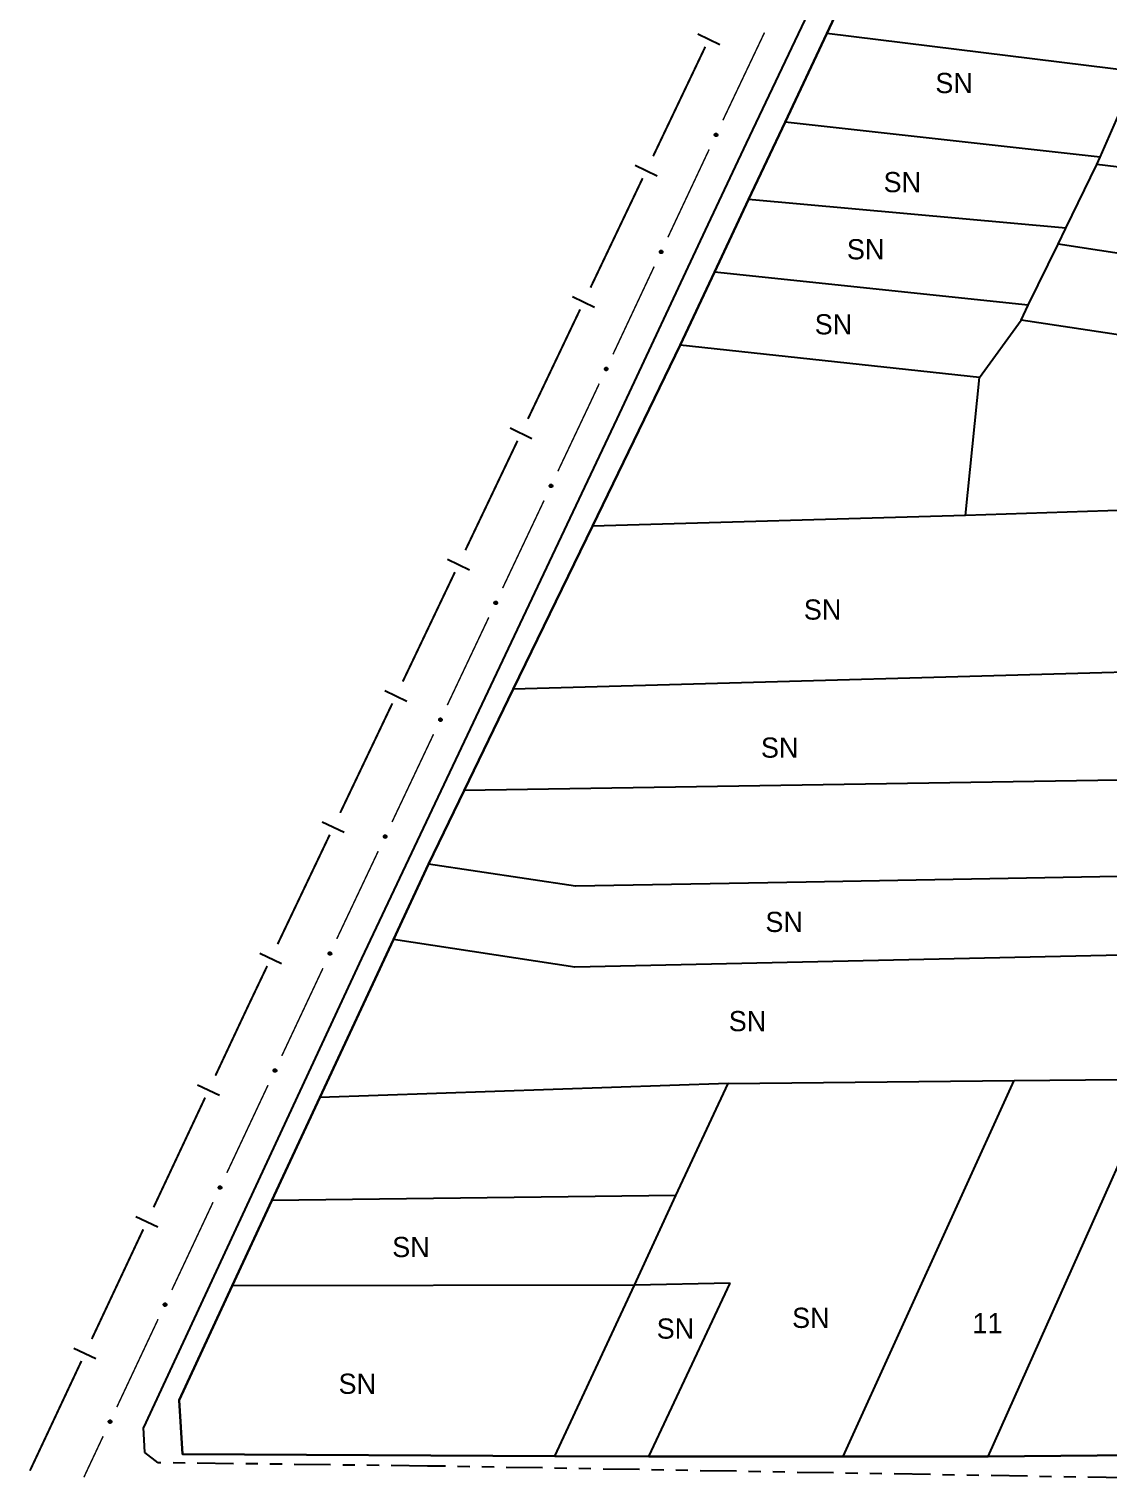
# Model space of a CAD drawing. Extents: x 203665 to 205970, y 4870865 to 4873745.
# Drawn here: x 203813.7 to 203947.2, y 4872557.5 to 4872736.4 of the extents above; entities that cross this region are included whole.
import ezdxf
from ezdxf.enums import TextEntityAlignment as Align

# ---------------------------------------------------------------- set-up
doc = ezdxf.new("R2010")
doc.units = 0
doc.header["$LTSCALE"] = 1.5
doc.header["$MEASUREMENT"] = 0
doc.linetypes.add('TRACO_25', pattern=[8, 3, -1, 1, -1, 1, -1])
for name, color, linetype in [('CD_MALHA_LOTES', 7, 'CONTINUOUS'), ('LM-LIM-SETORES-BAIRROS', 250, 'CONTINUOUS'), ('RU-QUADRA', 210, 'CONTINUOUS'), ('SV-EIXO-RUA-PAV', 20, 'CONTINUOUS'), ('SV-RUA-NAO-PAV', 7, 'CONTINUOUS'), ('SV-RUA-PAVIM', 7, 'CONTINUOUS'), ('Th_NmrPort', 1, 'CONTINUOUS')]:
    doc.layers.add(name, color=color, linetype=linetype)

msp = doc.modelspace()

# ---------------------------------------------------------------- linework, layer by layer
at = {"layer": 'CD_MALHA_LOTES', "linetype": 'Continuous', "flags": 128}
for points in [[(203917.138509, 4872745.849774), (203912.422159, 4872735.829224)], [(203912.422159, 4872735.829224), (203907.256624, 4872724.850199)], [(203950.873699, 4872731.096104), (203912.422159, 4872735.829224)], [(203946.239522, 4872720.528969), (203950.873699, 4872731.096104)], [(203907.256624, 4872724.850199), (203902.757007, 4872715.286524)], [(203946.239522, 4872720.528969), (203907.256624, 4872724.850199)], [(203942.012704, 4872711.770074), (203945.843474, 4872719.625876)], [(203945.843474, 4872719.625876), (203946.239522, 4872720.528969)], [(203981.271693, 4872715.330697), (203945.843474, 4872719.625876)], [(203902.757007, 4872715.286524), (203898.535201, 4872706.313319)], [(203942.012704, 4872711.770074), (203902.757007, 4872715.286524)], [(203941.043475, 4872709.782466), (203942.012704, 4872711.770074)], [(203937.352276, 4872702.212882), (203941.043475, 4872709.782466)], [(203976.295478, 4872704.385559), (203941.043475, 4872709.782466)], [(203898.535201, 4872706.313319), (203894.276664, 4872697.262045)], [(203937.352276, 4872702.212882), (203898.535201, 4872706.313319)], [(203936.454951, 4872700.372729), (203937.352276, 4872702.212882)], [(203931.334428, 4872693.285401), (203936.454951, 4872700.372729)], [(203972.040493, 4872695.026761), (203936.454951, 4872700.372729)], [(203894.276664, 4872697.262045), (203883.417186, 4872674.867928)], [(203931.334428, 4872693.285401), (203894.276664, 4872697.262045)], [(203929.5738, 4872676.199085), (203931.334428, 4872693.285401)], [(203929.5738, 4872676.199085), (203883.417186, 4872674.867928)], [(203967.301823, 4872677.426669), (203929.5738, 4872676.199085)], [(203883.417186, 4872674.867928), (203873.633464, 4872654.692204)], [(203962.819757, 4872657.174532), (203873.633464, 4872654.692204)], [(203873.633464, 4872654.692204), (203867.550946, 4872642.149003)], [(203867.550946, 4872642.149003), (203863.132981, 4872633.038397)], [(203964.224181, 4872643.680031), (203867.550946, 4872642.149003)], [(203863.132981, 4872633.038397), (203858.80055, 4872623.727722)], [(203968.909196, 4872631.891071), (203909.891958, 4872630.834954), (203881.323286, 4872630.346836), (203863.132981, 4872633.038397)], [(203858.80055, 4872623.727722), (203849.700816, 4872604.171808)], [(203969.512868, 4872622.239867), (203881.247134, 4872620.305631), (203858.80055, 4872623.727722)], [(203900.21541, 4872605.918257), (203935.621497, 4872606.280592)], [(203914.438783, 4872559.749761), (203935.621497, 4872606.280592)], [(203932.378283, 4872559.744857), (203953.277738, 4872606.461281)], [(203935.621497, 4872606.280592), (203953.277738, 4872606.461281)], [(203900.21541, 4872605.918257), (203849.700816, 4872604.171808)], [(203893.764901, 4872592.037411), (203900.21541, 4872605.918257)], [(203849.700816, 4872604.171808), (203843.780801, 4872591.449313)], [(203893.764901, 4872592.037411), (203843.780801, 4872591.449313)], [(203888.620432, 4872580.967032), (203893.764901, 4872592.037411)], [(203843.780801, 4872591.449313), (203838.863744, 4872580.882241)], [(203838.863744, 4872580.882241), (203832.279605, 4872566.732501), (203832.712146, 4872560.051666), (203878.777693, 4872559.78645)], [(203888.620432, 4872580.967032), (203838.863744, 4872580.882241)], [(203878.777693, 4872559.78645), (203888.620432, 4872580.967032)], [(203900.476993, 4872581.202632), (203888.620432, 4872580.967032)], [(203890.399646, 4872559.756333), (203900.476993, 4872581.202632)], [(203878.777693, 4872559.78645), (203890.399646, 4872559.756333)], [(203890.399646, 4872559.756333), (203914.438783, 4872559.749761)], [(203914.438783, 4872559.749761), (203932.378283, 4872559.744857)], [(203932.378283, 4872559.744857), (203950.379096, 4872559.940217)]]:
    msp.add_lwpolyline(points, dxfattribs=at)
at = {"layer": 'LM-LIM-SETORES-BAIRROS'}
for points in [[(203899.172515, 4872734.44863), (203896.464299, 4872735.739198)], [(203891.429111, 4872718.199332), (203888.720895, 4872719.489899)], [(203883.685707, 4872701.950034), (203880.97749, 4872703.240601)], [(203875.942303, 4872685.700736), (203873.234086, 4872686.991303)], [(203868.198899, 4872669.451438), (203865.490682, 4872670.742005)], [(203860.455494, 4872653.202139), (203857.747278, 4872654.492707)], [(203852.71209, 4872636.952841), (203850.003874, 4872638.243408)], [(203844.968686, 4872620.703543), (203842.26047, 4872621.99411)], [(203837.288479, 4872604.433954), (203834.57284, 4872605.70883)], [(203829.639227, 4872588.140123), (203826.923589, 4872589.414998)], [(203821.989976, 4872571.846291), (203819.274337, 4872573.121166)]]:
    msp.add_lwpolyline(points, dxfattribs=at)
at = {"layer": 'LM-LIM-SETORES-BAIRROS', "const_width": 0.25}
for points in [[(203890.935381, 4872720.650093), (203897.388218, 4872734.191175)], [(203883.191977, 4872704.400795), (203889.644814, 4872717.941877)], [(203875.448573, 4872688.151497), (203881.90141, 4872701.692579)], [(203867.705169, 4872671.902199), (203874.158005, 4872685.443281)], [(203859.961764, 4872655.652901), (203866.414601, 4872669.193982)], [(203852.21836, 4872639.403602), (203858.671197, 4872652.944684)], [(203844.474956, 4872623.154304), (203850.927793, 4872636.695386)], [(203840.763486, 4872615.365897), (203843.184389, 4872620.446088)], [(203840.605202, 4872615.028734), (203840.763486, 4872615.365897)], [(203836.780576, 4872606.881818), (203840.605202, 4872615.028734)], [(203829.131325, 4872590.587986), (203835.505701, 4872604.166179)], [(203821.482073, 4872574.294154), (203827.85645, 4872587.872348)], [(203813.832822, 4872558.000323), (203820.207198, 4872571.578516)]]:
    msp.add_lwpolyline(points, dxfattribs=at)
at = {"layer": 'RU-QUADRA', "linetype": 'Continuous', "flags": 128}
msp.add_lwpolyline([(203950.379096, 4872559.940217), (203932.378283, 4872559.744857), (203914.438783, 4872559.749761), (203890.399646, 4872559.756333), (203878.777693, 4872559.78645), (203832.712146, 4872560.051666), (203832.279605, 4872566.732501), (203838.863744, 4872580.882241), (203843.780801, 4872591.449313), (203849.700816, 4872604.171808), (203858.80055, 4872623.727722), (203863.132981, 4872633.038397), (203867.550946, 4872642.149003), (203873.633464, 4872654.692204), (203883.417186, 4872674.867928), (203894.276664, 4872697.262045), (203898.535201, 4872706.313319), (203902.757007, 4872715.286524), (203907.256624, 4872724.850199), (203912.422159, 4872735.829224), (203917.138509, 4872745.849774)], dxfattribs=at)
at = {"layer": 'SV-EIXO-RUA-PAV', "const_width": 0.18}
for points in [[(203904.713774, 4872735.949709), (203899.569041, 4872725.108505)], [(203897.864665, 4872721.489799), (203892.767328, 4872710.626229)], [(203890.950697, 4872706.754581), (203885.970879, 4872696.141468)], [(203891.068216, 4872707.005038), (203890.950697, 4872706.754581)], [(203884.271767, 4872692.520278), (203882.997432, 4872689.804386)], [(203882.98874, 4872689.785861), (203879.150451, 4872681.668002)], [(203882.997432, 4872689.804386), (203882.98874, 4872689.785861)], [(203877.440657, 4872678.051843), (203872.311276, 4872667.203367)], [(203870.601482, 4872663.587208), (203865.472101, 4872652.738731)], [(203863.762307, 4872649.122572), (203858.632926, 4872638.274096)], [(203856.923132, 4872634.657937), (203851.79375, 4872623.80946)], [(203850.091381, 4872620.189803), (203844.990544, 4872609.327875)], [(203843.290265, 4872605.707233), (203838.189428, 4872594.845306)], [(203836.489149, 4872591.224664), (203831.388312, 4872580.362736)], [(203829.688032, 4872576.742094), (203824.587195, 4872565.880167)], [(203822.886916, 4872562.259525), (203820.761568, 4872557.733722)], [(203820.761568, 4872557.733722), (203820.50406, 4872557.185375)]]:
    msp.add_lwpolyline(points, dxfattribs=at)
at = {"layer": 'SV-EIXO-RUA-PAV'}
for points in [[(203898.874909, 4872723.383708), (203898.892177, 4872723.337949), (203898.897661, 4872723.295091), (203898.891946, 4872723.258028), (203898.878357, 4872723.226594), (203898.860832, 4872723.196001), (203898.836358, 4872723.169055), (203898.80257, 4872723.145165), (203898.75679, 4872723.12752), (203898.712516, 4872723.124788), (203898.675881, 4872723.128446), (203898.642287, 4872723.14073), (203898.612853, 4872723.158252), (203898.585704, 4872723.1846), (203898.561828, 4872723.219077), (203898.545199, 4872723.26554), (203898.540111, 4872723.307594), (203898.54658, 4872723.343298), (203898.559142, 4872723.376992), (203898.577408, 4872723.408011), (203898.601585, 4872723.434323), (203898.636341, 4872723.4583), (203898.682418, 4872723.474104), (203898.724304, 4872723.479658), (203898.760089, 4872723.473693), (203898.792983, 4872723.460578), (203898.823881, 4872723.443374), (203898.851992, 4872723.4199), (203898.874909, 4872723.383708)], [(203892.07846, 4872708.898947), (203892.095728, 4872708.853189), (203892.101212, 4872708.81033), (203892.095497, 4872708.773268), (203892.081908, 4872708.741834), (203892.064383, 4872708.711241), (203892.039909, 4872708.684295), (203892.006121, 4872708.660405), (203891.960341, 4872708.64276), (203891.916067, 4872708.640028), (203891.879432, 4872708.643686), (203891.845838, 4872708.655969), (203891.816404, 4872708.673492), (203891.789255, 4872708.699839), (203891.765379, 4872708.734316), (203891.74875, 4872708.78078), (203891.743662, 4872708.822834), (203891.750131, 4872708.858537), (203891.762693, 4872708.892232), (203891.780959, 4872708.923251), (203891.805136, 4872708.949563), (203891.839892, 4872708.97354), (203891.885969, 4872708.989344), (203891.927855, 4872708.994898), (203891.96364, 4872708.988932), (203891.996534, 4872708.975817), (203892.027432, 4872708.958613), (203892.055543, 4872708.935139), (203892.07846, 4872708.898947)], [(203885.282011, 4872694.414187), (203885.299279, 4872694.368428), (203885.304763, 4872694.32557), (203885.299048, 4872694.288508), (203885.285459, 4872694.257073), (203885.267934, 4872694.22648), (203885.24346, 4872694.199534), (203885.209672, 4872694.175644), (203885.163892, 4872694.158), (203885.119618, 4872694.155267), (203885.082983, 4872694.158926), (203885.049389, 4872694.171209), (203885.019955, 4872694.188731), (203884.992805, 4872694.215079), (203884.968929, 4872694.249556), (203884.952301, 4872694.29602), (203884.947213, 4872694.338074), (203884.953682, 4872694.373777), (203884.966244, 4872694.407472), (203884.98451, 4872694.43849), (203885.008687, 4872694.464803), (203885.043443, 4872694.488779), (203885.08952, 4872694.504584), (203885.131406, 4872694.510138), (203885.16719, 4872694.504172), (203885.200085, 4872694.491057), (203885.230983, 4872694.473853), (203885.259094, 4872694.450379), (203885.282011, 4872694.414187)], [(203878.456487, 4872679.942762), (203878.47362, 4872679.896953), (203878.478978, 4872679.854078), (203878.473154, 4872679.817033), (203878.459472, 4872679.785639), (203878.441856, 4872679.755098), (203878.417303, 4872679.728224), (203878.383445, 4872679.704434), (203878.337613, 4872679.686925), (203878.293331, 4872679.684323), (203878.256707, 4872679.688089), (203878.223149, 4872679.700472), (203878.193767, 4872679.718081), (203878.166696, 4872679.744509), (203878.142921, 4872679.779056), (203878.126431, 4872679.825568), (203878.121467, 4872679.867637), (203878.128041, 4872679.903321), (203878.140702, 4872679.936979), (203878.15906, 4872679.967943), (203878.183314, 4872679.994184), (203878.218141, 4872680.018058), (203878.264264, 4872680.033727), (203878.306166, 4872680.039157), (203878.341933, 4872680.033085), (203878.374789, 4872680.019874), (203878.405636, 4872680.002578), (203878.433677, 4872679.979022), (203878.456487, 4872679.942762)], [(203871.617312, 4872665.478126), (203871.634445, 4872665.432317), (203871.639803, 4872665.389443), (203871.633979, 4872665.352397), (203871.620296, 4872665.321003), (203871.602681, 4872665.290462), (203871.578128, 4872665.263588), (203871.54427, 4872665.239798), (203871.498438, 4872665.222289), (203871.454156, 4872665.219687), (203871.417532, 4872665.223454), (203871.383974, 4872665.235836), (203871.354592, 4872665.253445), (203871.32752, 4872665.279873), (203871.303746, 4872665.31442), (203871.287255, 4872665.360933), (203871.282291, 4872665.403002), (203871.288865, 4872665.438686), (203871.301527, 4872665.472343), (203871.319885, 4872665.503308), (203871.344139, 4872665.529549), (203871.378966, 4872665.553423), (203871.425089, 4872665.569091), (203871.466991, 4872665.574521), (203871.502758, 4872665.56845), (203871.535614, 4872665.555238), (203871.566461, 4872665.537943), (203871.594502, 4872665.514386), (203871.617312, 4872665.478126)], [(203864.778137, 4872651.013491), (203864.79527, 4872650.967681), (203864.800627, 4872650.924807), (203864.794804, 4872650.887762), (203864.781121, 4872650.856368), (203864.763506, 4872650.825826), (203864.738953, 4872650.798953), (203864.705095, 4872650.775163), (203864.659262, 4872650.757653), (203864.614981, 4872650.755052), (203864.578357, 4872650.758818), (203864.544799, 4872650.7712), (203864.515417, 4872650.78881), (203864.488345, 4872650.815237), (203864.464571, 4872650.849785), (203864.44808, 4872650.896297), (203864.443116, 4872650.938366), (203864.44969, 4872650.97405), (203864.462352, 4872651.007708), (203864.480709, 4872651.038672), (203864.504963, 4872651.064913), (203864.53979, 4872651.088787), (203864.585914, 4872651.104455), (203864.627816, 4872651.109885), (203864.663583, 4872651.103814), (203864.696438, 4872651.090602), (203864.727286, 4872651.073307), (203864.755327, 4872651.04975), (203864.778137, 4872651.013491)], [(203857.938962, 4872636.548855), (203857.956095, 4872636.503046), (203857.961452, 4872636.460172), (203857.955628, 4872636.423126), (203857.941946, 4872636.391732), (203857.924331, 4872636.361191), (203857.899778, 4872636.334317), (203857.86592, 4872636.310527), (203857.820087, 4872636.293018), (203857.775806, 4872636.290416), (203857.739181, 4872636.294183), (203857.705624, 4872636.306565), (203857.676242, 4872636.324174), (203857.64917, 4872636.350602), (203857.625396, 4872636.385149), (203857.608905, 4872636.431661), (203857.603941, 4872636.47373), (203857.610515, 4872636.509414), (203857.623177, 4872636.543072), (203857.641534, 4872636.574037), (203857.665788, 4872636.600277), (203857.700615, 4872636.624151), (203857.746739, 4872636.63982), (203857.788641, 4872636.64525), (203857.824408, 4872636.639179), (203857.857263, 4872636.625967), (203857.888111, 4872636.608672), (203857.916152, 4872636.585115), (203857.938962, 4872636.548855)], [(203851.102235, 4872622.083386), (203851.119489, 4872622.037622), (203851.124959, 4872621.994762), (203851.119232, 4872621.957701), (203851.105633, 4872621.926271), (203851.088098, 4872621.895684), (203851.063616, 4872621.868746), (203851.02982, 4872621.844866), (203850.984034, 4872621.827237), (203850.93976, 4872621.824519), (203850.903125, 4872621.828189), (203850.869535, 4872621.840483), (203850.840107, 4872621.858015), (203850.812966, 4872621.884371), (203850.789101, 4872621.918856), (203850.772488, 4872621.965325), (203850.767413, 4872622.00738), (203850.773893, 4872622.043082), (203850.786467, 4872622.076772), (203850.804743, 4872622.107785), (203850.828927, 4872622.134089), (203850.863692, 4872622.158055), (203850.909774, 4872622.173844), (203850.951661, 4872622.179385), (203850.987444, 4872622.173408), (203851.020334, 4872622.160282), (203851.051227, 4872622.143068), (203851.07933, 4872622.119585), (203851.102235, 4872622.083386)], [(203844.301119, 4872607.600816), (203844.318372, 4872607.555052), (203844.323843, 4872607.512192), (203844.318116, 4872607.475131), (203844.304517, 4872607.443701), (203844.286982, 4872607.413114), (203844.262499, 4872607.386176), (203844.228704, 4872607.362297), (203844.182918, 4872607.344667), (203844.138643, 4872607.341949), (203844.102009, 4872607.345619), (203844.068419, 4872607.357913), (203844.038991, 4872607.375445), (203844.01185, 4872607.401801), (203843.987985, 4872607.436286), (203843.971372, 4872607.482755), (203843.966297, 4872607.524811), (203843.972777, 4872607.560512), (203843.985351, 4872607.594203), (203844.003626, 4872607.625215), (203844.027811, 4872607.65152), (203844.062575, 4872607.675486), (203844.108657, 4872607.691275), (203844.150545, 4872607.696815), (203844.186328, 4872607.690838), (203844.219218, 4872607.677713), (203844.250111, 4872607.660499), (203844.278214, 4872607.637016), (203844.301119, 4872607.600816)], [(203837.500003, 4872593.118247), (203837.517256, 4872593.072483), (203837.522727, 4872593.029623), (203837.517, 4872592.992562), (203837.5034, 4872592.961132), (203837.485866, 4872592.930545), (203837.461383, 4872592.903607), (203837.427588, 4872592.879727), (203837.381802, 4872592.862098), (203837.337527, 4872592.85938), (203837.300893, 4872592.86305), (203837.267303, 4872592.875344), (203837.237874, 4872592.892876), (203837.210734, 4872592.919232), (203837.186869, 4872592.953717), (203837.170256, 4872593.000186), (203837.165181, 4872593.042241), (203837.171661, 4872593.077943), (203837.184234, 4872593.111633), (203837.20251, 4872593.142646), (203837.226695, 4872593.16895), (203837.261459, 4872593.192916), (203837.307541, 4872593.208706), (203837.349429, 4872593.214246), (203837.385212, 4872593.208269), (203837.418102, 4872593.195143), (203837.448995, 4872593.177929), (203837.477098, 4872593.154446), (203837.500003, 4872593.118247)], [(203830.698887, 4872578.635677), (203830.71614, 4872578.589913), (203830.72161, 4872578.547053), (203830.715884, 4872578.509992), (203830.702284, 4872578.478562), (203830.684749, 4872578.447975), (203830.660267, 4872578.421037), (203830.626472, 4872578.397158), (203830.580685, 4872578.379528), (203830.536411, 4872578.37681), (203830.499777, 4872578.38048), (203830.466187, 4872578.392774), (203830.436758, 4872578.410306), (203830.409617, 4872578.436663), (203830.385753, 4872578.471147), (203830.369139, 4872578.517616), (203830.364065, 4872578.559672), (203830.370545, 4872578.595373), (203830.383118, 4872578.629064), (203830.401394, 4872578.660076), (203830.425579, 4872578.686381), (203830.460343, 4872578.710347), (203830.506425, 4872578.726136), (203830.548313, 4872578.731676), (203830.584096, 4872578.725699), (203830.616986, 4872578.712574), (203830.647878, 4872578.69536), (203830.675982, 4872578.671877), (203830.698887, 4872578.635677)], [(203823.897771, 4872564.153108), (203823.915024, 4872564.107344), (203823.920494, 4872564.064484), (203823.914768, 4872564.027423), (203823.901168, 4872563.995993), (203823.883633, 4872563.965406), (203823.859151, 4872563.938468), (203823.825355, 4872563.914588), (203823.779569, 4872563.896959), (203823.735295, 4872563.894241), (203823.698661, 4872563.897911), (203823.665071, 4872563.910205), (203823.635642, 4872563.927737), (203823.608501, 4872563.954093), (203823.584636, 4872563.988578), (203823.568023, 4872564.035047), (203823.562949, 4872564.077102), (203823.569429, 4872564.112804), (203823.582002, 4872564.146494), (203823.600278, 4872564.177507), (203823.624463, 4872564.203811), (203823.659227, 4872564.227777), (203823.705309, 4872564.243567), (203823.747197, 4872564.249107), (203823.782979, 4872564.24313), (203823.81587, 4872564.230004), (203823.846762, 4872564.21279), (203823.874866, 4872564.189307), (203823.897771, 4872564.153108)]]:
    msp.add_lwpolyline(points, close=True, dxfattribs=at)
for points in [[(203898.577408, 4872723.408011), (203898.540111, 4872723.307594)], [(203898.588228, 4872723.416968), (203898.544938, 4872723.292583)], [(203898.601585, 4872723.434323), (203898.545199, 4872723.26554)], [(203898.618778, 4872723.440316), (203898.556389, 4872723.249529)], [(203898.636341, 4872723.4583), (203898.561828, 4872723.219077)], [(203898.659133, 4872723.462076), (203898.574595, 4872723.204812)], [(203898.682418, 4872723.474104), (203898.585704, 4872723.1846)], [(203898.701532, 4872723.475342), (203898.600337, 4872723.176153)], [(203898.724304, 4872723.479658), (203898.612853, 4872723.158252)], [(203898.740026, 4872723.47386), (203898.628398, 4872723.152436)], [(203898.760089, 4872723.473693), (203898.642287, 4872723.14073)], [(203898.775041, 4872723.464967), (203898.657465, 4872723.13729)], [(203898.792983, 4872723.460578), (203898.675881, 4872723.128446)], [(203898.807815, 4872723.448082), (203898.697926, 4872723.130363)], [(203898.823881, 4872723.443374), (203898.712516, 4872723.124788)], [(203898.835799, 4872723.427415), (203898.736999, 4872723.130117)], [(203898.851992, 4872723.4199), (203898.75679, 4872723.12752)], [(203898.861465, 4872723.401806), (203898.779474, 4872723.140332)], [(203898.874909, 4872723.383708), (203898.80257, 4872723.145165)], [(203898.883302, 4872723.3584), (203898.822224, 4872723.163984)], [(203898.892177, 4872723.337949), (203898.836358, 4872723.169055)], [(203898.895408, 4872723.313531), (203898.851462, 4872723.190961)], [(203898.897661, 4872723.295091), (203898.860832, 4872723.196001)], [(203891.780959, 4872708.923251), (203891.743662, 4872708.822834)], [(203891.791779, 4872708.932208), (203891.748489, 4872708.807823)], [(203891.805136, 4872708.949563), (203891.74875, 4872708.78078)], [(203891.822329, 4872708.955555), (203891.75994, 4872708.764768)], [(203891.839892, 4872708.97354), (203891.765379, 4872708.734316)], [(203891.862684, 4872708.977316), (203891.778146, 4872708.720051)], [(203891.885969, 4872708.989344), (203891.789255, 4872708.699839)], [(203891.905083, 4872708.990582), (203891.803888, 4872708.691393)], [(203891.927855, 4872708.994898), (203891.816404, 4872708.673492)], [(203891.943577, 4872708.9891), (203891.831949, 4872708.667676)], [(203891.96364, 4872708.988932), (203891.845838, 4872708.655969)], [(203891.978592, 4872708.980206), (203891.861016, 4872708.652529)], [(203891.996534, 4872708.975817), (203891.879432, 4872708.643686)], [(203892.011366, 4872708.963321), (203891.901477, 4872708.645603)], [(203892.027432, 4872708.958613), (203891.916067, 4872708.640028)], [(203892.03935, 4872708.942654), (203891.94055, 4872708.645356)], [(203892.055543, 4872708.935139), (203891.960341, 4872708.64276)], [(203892.065016, 4872708.917046), (203891.983025, 4872708.655572)], [(203892.07846, 4872708.898947), (203892.006121, 4872708.660405)], [(203892.086853, 4872708.87364), (203892.025775, 4872708.679224)], [(203892.095728, 4872708.853189), (203892.039909, 4872708.684295)], [(203892.098959, 4872708.828771), (203892.055013, 4872708.706201)], [(203892.101212, 4872708.81033), (203892.064383, 4872708.711241)], [(203884.98451, 4872694.43849), (203884.947213, 4872694.338074)], [(203884.99533, 4872694.447448), (203884.95204, 4872694.323063)], [(203885.008687, 4872694.464803), (203884.952301, 4872694.29602)], [(203885.025879, 4872694.470795), (203884.96349, 4872694.280008)], [(203885.043443, 4872694.488779), (203884.968929, 4872694.249556)], [(203885.066235, 4872694.492556), (203884.981697, 4872694.235291)], [(203885.08952, 4872694.504584), (203884.992805, 4872694.215079)], [(203885.108634, 4872694.505821), (203885.007439, 4872694.206633)], [(203885.131406, 4872694.510138), (203885.019955, 4872694.188731)], [(203885.147128, 4872694.50434), (203885.0355, 4872694.182915)], [(203885.16719, 4872694.504172), (203885.049389, 4872694.171209)], [(203885.182143, 4872694.495446), (203885.064567, 4872694.167769)], [(203885.200085, 4872694.491057), (203885.082983, 4872694.158926)], [(203885.214917, 4872694.478561), (203885.105028, 4872694.160843)], [(203885.230983, 4872694.473853), (203885.119618, 4872694.155267)], [(203885.242901, 4872694.457894), (203885.144101, 4872694.160596)], [(203885.259094, 4872694.450379), (203885.163892, 4872694.158)], [(203885.268567, 4872694.432286), (203885.186576, 4872694.170812)], [(203885.282011, 4872694.414187), (203885.209672, 4872694.175644)], [(203885.290404, 4872694.38888), (203885.229326, 4872694.194463)], [(203885.299279, 4872694.368428), (203885.24346, 4872694.199534)], [(203885.30251, 4872694.344011), (203885.258564, 4872694.221441)], [(203885.304763, 4872694.32557), (203885.267934, 4872694.22648)], [(203878.15906, 4872679.967943), (203878.121467, 4872679.867637)], [(203878.169906, 4872679.976869), (203878.126249, 4872679.852612)], [(203878.183314, 4872679.994184), (203878.126431, 4872679.825568)], [(203878.200524, 4872680.000126), (203878.137572, 4872679.809524)], [(203878.218141, 4872680.018058), (203878.142921, 4872679.779056)], [(203878.240944, 4872680.021767), (203878.155647, 4872679.764753)], [(203878.264264, 4872680.033727), (203878.166696, 4872679.744509)], [(203878.283382, 4872680.034908), (203878.181304, 4872679.736019)], [(203878.306166, 4872680.039157), (203878.193767, 4872679.718081)], [(203878.321871, 4872680.033312), (203878.209295, 4872679.712219)], [(203878.341933, 4872680.033085), (203878.223149, 4872679.700472)], [(203878.35686, 4872680.024315), (203878.238317, 4872679.696987)], [(203878.374789, 4872680.019874), (203878.256707, 4872679.688089)], [(203878.389584, 4872680.007334), (203878.278757, 4872679.689941)], [(203878.405636, 4872680.002578), (203878.293331, 4872679.684323)], [(203878.417507, 4872679.986584), (203878.31783, 4872679.689579)], [(203878.433677, 4872679.979022), (203878.337613, 4872679.686925)], [(203878.443097, 4872679.9609), (203878.360335, 4872679.699669)], [(203878.456487, 4872679.942762), (203878.383445, 4872679.704434)], [(203878.464806, 4872679.91743), (203878.403154, 4872679.723195)], [(203878.47362, 4872679.896953), (203878.417303, 4872679.728224)], [(203878.47678, 4872679.872525), (203878.432472, 4872679.750086)], [(203878.478978, 4872679.854078), (203878.441856, 4872679.755098)], [(203871.319885, 4872665.503308), (203871.282291, 4872665.403002)], [(203871.330731, 4872665.512233), (203871.287074, 4872665.387976)], [(203871.344139, 4872665.529549), (203871.287255, 4872665.360933)], [(203871.361349, 4872665.53549), (203871.298397, 4872665.344888)], [(203871.378966, 4872665.553423), (203871.303746, 4872665.31442)], [(203871.401769, 4872665.557132), (203871.316472, 4872665.300118)], [(203871.425089, 4872665.569091), (203871.32752, 4872665.279873)], [(203871.444207, 4872665.570272), (203871.342129, 4872665.271383)], [(203871.466991, 4872665.574521), (203871.354592, 4872665.253445)], [(203871.482696, 4872665.568677), (203871.37012, 4872665.247583)], [(203871.502758, 4872665.56845), (203871.383974, 4872665.235836)], [(203871.517685, 4872665.55968), (203871.399142, 4872665.232352)], [(203871.535614, 4872665.555238), (203871.417532, 4872665.223454)], [(203871.550409, 4872665.542698), (203871.439582, 4872665.225306)], [(203871.566461, 4872665.537943), (203871.454156, 4872665.219687)], [(203871.578332, 4872665.521949), (203871.478655, 4872665.224944)], [(203871.594502, 4872665.514386), (203871.498438, 4872665.222289)], [(203871.603922, 4872665.496265), (203871.521159, 4872665.235034)], [(203871.617312, 4872665.478126), (203871.54427, 4872665.239798)], [(203871.625631, 4872665.452795), (203871.563979, 4872665.258559)], [(203871.634445, 4872665.432317), (203871.578128, 4872665.263588)], [(203871.637605, 4872665.40789), (203871.593297, 4872665.28545)], [(203871.639803, 4872665.389443), (203871.602681, 4872665.290462)], [(203864.480709, 4872651.038672), (203864.443116, 4872650.938366)], [(203864.491556, 4872651.047597), (203864.447898, 4872650.923341)], [(203864.504963, 4872651.064913), (203864.44808, 4872650.896297)], [(203864.522174, 4872651.070855), (203864.459222, 4872650.880253)], [(203864.53979, 4872651.088787), (203864.464571, 4872650.849785)], [(203864.562594, 4872651.092496), (203864.477297, 4872650.835482)], [(203864.585914, 4872651.104455), (203864.488345, 4872650.815237)], [(203864.605032, 4872651.105637), (203864.502954, 4872650.806748)], [(203864.627816, 4872651.109885), (203864.515417, 4872650.78881)], [(203864.643521, 4872651.104041), (203864.530945, 4872650.782948)], [(203864.663583, 4872651.103814), (203864.544799, 4872650.7712)], [(203864.67851, 4872651.095044), (203864.559967, 4872650.767716)], [(203864.696438, 4872651.090602), (203864.578357, 4872650.758818)], [(203864.711234, 4872651.078062), (203864.600407, 4872650.76067)], [(203864.727286, 4872651.073307), (203864.614981, 4872650.755052)], [(203864.739157, 4872651.057313), (203864.63948, 4872650.760308)], [(203864.755327, 4872651.04975), (203864.659262, 4872650.757653)], [(203864.764747, 4872651.031629), (203864.681984, 4872650.770398)], [(203864.778137, 4872651.013491), (203864.705095, 4872650.775163)], [(203864.786455, 4872650.988159), (203864.724804, 4872650.793924)], [(203864.79527, 4872650.967681), (203864.738953, 4872650.798953)], [(203864.798429, 4872650.943254), (203864.754122, 4872650.820814)], [(203864.800627, 4872650.924807), (203864.763506, 4872650.825826)], [(203857.641534, 4872636.574037), (203857.603941, 4872636.47373)], [(203857.652381, 4872636.582962), (203857.608723, 4872636.458705)], [(203857.665788, 4872636.600277), (203857.608905, 4872636.431661)], [(203857.682999, 4872636.606219), (203857.620047, 4872636.415617)], [(203857.700615, 4872636.624151), (203857.625396, 4872636.385149)], [(203857.723419, 4872636.62786), (203857.638122, 4872636.370846)], [(203857.746739, 4872636.63982), (203857.64917, 4872636.350602)], [(203857.765856, 4872636.641001), (203857.663779, 4872636.342112)], [(203857.788641, 4872636.64525), (203857.676242, 4872636.324174)], [(203857.804345, 4872636.639405), (203857.691769, 4872636.318312)], [(203857.824408, 4872636.639179), (203857.705624, 4872636.306565)], [(203857.839335, 4872636.630409), (203857.720792, 4872636.30308)], [(203857.857263, 4872636.625967), (203857.739181, 4872636.294183)], [(203857.872058, 4872636.613427), (203857.761232, 4872636.296034)], [(203857.888111, 4872636.608672), (203857.775806, 4872636.290416)], [(203857.899982, 4872636.592677), (203857.800304, 4872636.295672)], [(203857.916152, 4872636.585115), (203857.820087, 4872636.293018)], [(203857.925572, 4872636.566994), (203857.842809, 4872636.305763)], [(203857.938962, 4872636.548855), (203857.86592, 4872636.310527)], [(203857.94728, 4872636.523523), (203857.885629, 4872636.329288)], [(203857.956095, 4872636.503046), (203857.899778, 4872636.334317)], [(203857.959254, 4872636.478618), (203857.914947, 4872636.356179)], [(203857.961452, 4872636.460172), (203857.924331, 4872636.361191)], [(203850.804743, 4872622.107785), (203850.767413, 4872622.00738)], [(203850.815566, 4872622.116739), (203850.772235, 4872621.992368)], [(203850.828927, 4872622.134089), (203850.772488, 4872621.965325)], [(203850.846122, 4872622.140076), (203850.783672, 4872621.94931)], [(203850.863692, 4872622.158055), (203850.789101, 4872621.918856)], [(203850.886485, 4872622.161824), (203850.801864, 4872621.904586)], [(203850.909774, 4872622.173844), (203850.812966, 4872621.884371)], [(203850.928888, 4872622.175076), (203850.827597, 4872621.87592)], [(203850.951661, 4872622.179385), (203850.840107, 4872621.858015)], [(203850.967381, 4872622.173582), (203850.85565, 4872621.852194)], [(203850.987444, 4872622.173408), (203850.869535, 4872621.840483)], [(203851.002394, 4872622.164677), (203850.884713, 4872621.837038)], [(203851.020334, 4872622.160282), (203850.903125, 4872621.828189)], [(203851.035162, 4872622.147781), (203850.925171, 4872621.830098)], [(203851.051227, 4872622.143068), (203850.93976, 4872621.824519)], [(203851.06314, 4872622.127105), (203850.964244, 4872621.829839)], [(203851.07933, 4872622.119585), (203850.984034, 4872621.827237)], [(203851.088798, 4872622.101489), (203851.006722, 4872621.840041)], [(203851.102235, 4872622.083386), (203851.02982, 4872621.844866)], [(203851.11062, 4872622.058076), (203851.04948, 4872621.863679)], [(203851.119489, 4872622.037622), (203851.063616, 4872621.868746)], [(203851.122712, 4872622.013203), (203851.078727, 4872621.890647)], [(203851.124959, 4872621.994762), (203851.088098, 4872621.895684)], [(203844.003626, 4872607.625215), (203843.966297, 4872607.524811)], [(203844.014449, 4872607.634169), (203843.971119, 4872607.509798)], [(203844.027811, 4872607.65152), (203843.971372, 4872607.482755)], [(203844.045006, 4872607.657507), (203843.982556, 4872607.46674)], [(203844.062575, 4872607.675486), (203843.987985, 4872607.436286)], [(203844.085369, 4872607.679254), (203844.000748, 4872607.422017)], [(203844.108657, 4872607.691275), (203844.01185, 4872607.401801)], [(203844.127772, 4872607.692506), (203844.026481, 4872607.39335)], [(203844.150545, 4872607.696815), (203844.038991, 4872607.375445)], [(203844.166265, 4872607.691012), (203844.054534, 4872607.369624)], [(203844.186328, 4872607.690838), (203844.068419, 4872607.357913)], [(203844.201278, 4872607.682107), (203844.083596, 4872607.354469)], [(203844.219218, 4872607.677713), (203844.102009, 4872607.345619)], [(203844.234046, 4872607.665212), (203844.124055, 4872607.347529)], [(203844.250111, 4872607.660499), (203844.138643, 4872607.341949)], [(203844.262024, 4872607.644536), (203844.163128, 4872607.34727)], [(203844.278214, 4872607.637016), (203844.182918, 4872607.344667)], [(203844.287681, 4872607.618919), (203844.205606, 4872607.357472)], [(203844.301119, 4872607.600816), (203844.228704, 4872607.362297)], [(203844.309504, 4872607.575506), (203844.248364, 4872607.38111)], [(203844.318372, 4872607.555052), (203844.262499, 4872607.386176)], [(203844.321596, 4872607.530633), (203844.277611, 4872607.408077)], [(203844.323843, 4872607.512192), (203844.286982, 4872607.413114)], [(203837.20251, 4872593.142646), (203837.165181, 4872593.042241)], [(203837.213333, 4872593.1516), (203837.170003, 4872593.027229)], [(203837.226695, 4872593.16895), (203837.170256, 4872593.000186)], [(203837.24389, 4872593.174937), (203837.18144, 4872592.984171)], [(203837.261459, 4872593.192916), (203837.186869, 4872592.953717)], [(203837.284253, 4872593.196685), (203837.199632, 4872592.939447)], [(203837.307541, 4872593.208706), (203837.210734, 4872592.919232)], [(203837.326656, 4872593.209937), (203837.225365, 4872592.910781)], [(203837.349429, 4872593.214246), (203837.237874, 4872592.892876)], [(203837.365149, 4872593.208443), (203837.253418, 4872592.887055)], [(203837.385212, 4872593.208269), (203837.267303, 4872592.875344)], [(203837.400162, 4872593.199538), (203837.28248, 4872592.871899)], [(203837.418102, 4872593.195143), (203837.300893, 4872592.86305)], [(203837.43293, 4872593.182642), (203837.322939, 4872592.864959)], [(203837.448995, 4872593.177929), (203837.337527, 4872592.85938)], [(203837.460908, 4872593.161966), (203837.362012, 4872592.8647)], [(203837.477098, 4872593.154446), (203837.381802, 4872592.862098)], [(203837.486565, 4872593.13635), (203837.40449, 4872592.874902)], [(203837.500003, 4872593.118247), (203837.427588, 4872592.879727)], [(203837.508388, 4872593.092937), (203837.447248, 4872592.89854)], [(203837.517256, 4872593.072483), (203837.461383, 4872592.903607)], [(203837.52048, 4872593.048064), (203837.476494, 4872592.925508)], [(203837.522727, 4872593.029623), (203837.485866, 4872592.930545)], [(203830.401394, 4872578.660076), (203830.364065, 4872578.559672)], [(203830.412217, 4872578.66903), (203830.368887, 4872578.544659)], [(203830.425579, 4872578.686381), (203830.369139, 4872578.517616)], [(203830.442774, 4872578.692368), (203830.380323, 4872578.501601)], [(203830.460343, 4872578.710347), (203830.385753, 4872578.471147)], [(203830.483137, 4872578.714115), (203830.398516, 4872578.456878)], [(203830.506425, 4872578.726136), (203830.409617, 4872578.436663)], [(203830.52554, 4872578.727368), (203830.424249, 4872578.428211)], [(203830.548313, 4872578.731676), (203830.436758, 4872578.410306)], [(203830.564033, 4872578.725873), (203830.452301, 4872578.404485)], [(203830.584096, 4872578.725699), (203830.466187, 4872578.392774)], [(203830.599046, 4872578.716968), (203830.481364, 4872578.38933)], [(203830.616986, 4872578.712574), (203830.499777, 4872578.38048)], [(203830.631814, 4872578.700073), (203830.521822, 4872578.38239)], [(203830.647878, 4872578.69536), (203830.536411, 4872578.37681)], [(203830.659791, 4872578.679397), (203830.560896, 4872578.382131)], [(203830.675982, 4872578.671877), (203830.580685, 4872578.379528)], [(203830.685449, 4872578.65378), (203830.603374, 4872578.392333)], [(203830.698887, 4872578.635677), (203830.626472, 4872578.397158)], [(203830.707272, 4872578.610367), (203830.646132, 4872578.415971)], [(203830.71614, 4872578.589913), (203830.660267, 4872578.421037)], [(203830.719364, 4872578.565494), (203830.675378, 4872578.442938)], [(203830.72161, 4872578.547053), (203830.684749, 4872578.447975)], [(203823.600278, 4872564.177507), (203823.562949, 4872564.077102)], [(203823.611101, 4872564.186461), (203823.56777, 4872564.06209)], [(203823.624463, 4872564.203811), (203823.568023, 4872564.035047)], [(203823.641658, 4872564.209798), (203823.579207, 4872564.019032)], [(203823.659227, 4872564.227777), (203823.584636, 4872563.988578)], [(203823.68202, 4872564.231546), (203823.5974, 4872563.974309)], [(203823.705309, 4872564.243567), (203823.608501, 4872563.954093)], [(203823.724424, 4872564.244798), (203823.623132, 4872563.945642)], [(203823.747197, 4872564.249107), (203823.635642, 4872563.927737)], [(203823.762917, 4872564.243304), (203823.651185, 4872563.921916)], [(203823.782979, 4872564.24313), (203823.665071, 4872563.910205)], [(203823.79793, 4872564.234399), (203823.680248, 4872563.90676)], [(203823.81587, 4872564.230004), (203823.698661, 4872563.897911)], [(203823.830698, 4872564.217503), (203823.720706, 4872563.89982)], [(203823.846762, 4872564.21279), (203823.735295, 4872563.894241)], [(203823.858675, 4872564.196827), (203823.759779, 4872563.899561)], [(203823.874866, 4872564.189307), (203823.779569, 4872563.896959)], [(203823.884333, 4872564.171211), (203823.802258, 4872563.909763)], [(203823.897771, 4872564.153108), (203823.825355, 4872563.914588)], [(203823.906156, 4872564.127798), (203823.845015, 4872563.933401)], [(203823.915024, 4872564.107344), (203823.859151, 4872563.938468)], [(203823.918248, 4872564.082925), (203823.874262, 4872563.960369)], [(203823.920494, 4872564.064484), (203823.883633, 4872563.965406)]]:
    msp.add_lwpolyline(points, dxfattribs=at)
at = {"layer": 'SV-RUA-NAO-PAV', "linetype": 'TRACO_25'}
msp.add_polyline3d([(204029.384724, 4872602.929488, 10.771707), (204036.237509, 4872603.163034, 10.741889), (204044.507316, 4872602.802428, 10.791584), (204055.297058, 4872602.351641, 10.741889), (204085.60828, 4872595.998815, 10.493411), (204086.808799, 4872594.518555, 10.483473), (204086.460211, 4872590.868139, 10.443716), (204072.712402, 4872560.465409, 10.145543), (204069.014274, 4872555.965117, 9.996457), (204063.154986, 4872554.715365, 10.135604), (204018.006271, 4872556.068596, 10.851219), (203961.238219, 4872556.902553, 11.368052), (203863.031499, 4872558.579428, 11.49726), (203829.682676, 4872558.981743, 11.218966), (203828.052259, 4872560.242006, 11.129514), (203827.881075, 4872563.352392, 11.16927)], dxfattribs=at)
at = {"layer": 'SV-RUA-PAVIM', "linetype": 'Continuous'}
msp.add_polyline3d([(203930.594905, 4872781.783788, 12.549488), (203918.102912, 4872755.277122, 12.501659), (203902.443255, 4872722.278414, 12.262516), (203897.390734, 4872711.510356, 12.127002), (203886.435535, 4872688.162366, 12.127002), (203854.867769, 4872621.397555, 11.83519), (203827.881075, 4872563.352392, 11.16927)], dxfattribs=at)

# ---------------------------------------------------------------- texts
at = {"layer": 'Th_NmrPort', "color": 1}
for s, p in [('SN', (203925.857641, 4872729.715464)), ('SN', (203919.447724, 4872717.450725)), ('SN', (203914.908876, 4872709.145056)), ('SN', (203910.927506, 4872699.855194)), ('SN', (203909.579576, 4872664.562284)), ('SN', (203904.271083, 4872647.475574)), ('SN', (203904.827978, 4872625.909823)), ('SN', (203900.289714, 4872613.633934)), ('SN', (203858.651226, 4872585.681403)), ('SN', (203908.130955, 4872576.918423)), ('SN', (203891.376026, 4872575.5913)), ('11', (203930.443213, 4872576.254861)), ('SN', (203852.01561, 4872568.760583))]:
    msp.add_text(s, height=2.5, dxfattribs=at).set_placement(p, align=Align.MIDDLE_LEFT)

doc.saveas('drawing.dxf')
